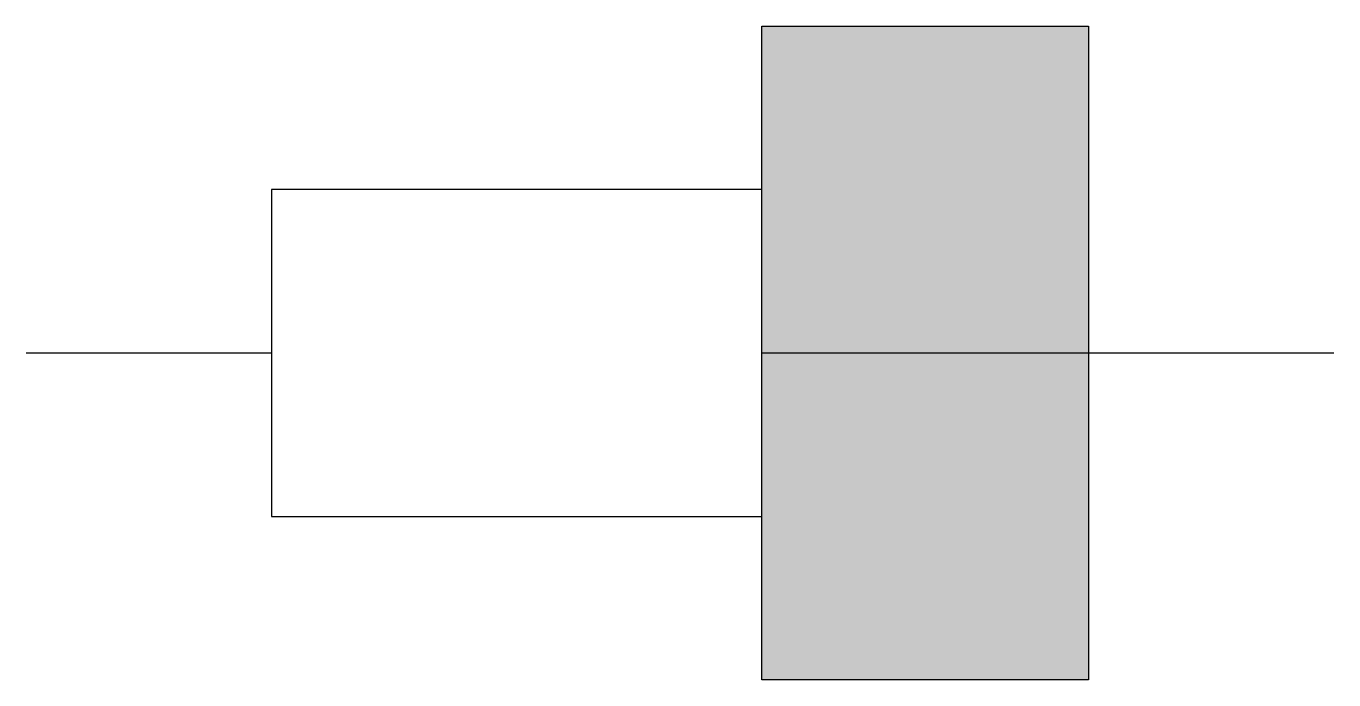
# Model space of a CAD drawing. Extents: x -6.5 to 1.5, y -2 to 2.
import ezdxf

# ---------------------------------------------------------------- set-up
doc = ezdxf.new("R2010")
doc.units = 0

msp = doc.modelspace()

# ---------------------------------------------------------------- hatches: boundary and pattern name
msp.add_hatch(color=256).paths.add_polyline_path([(-2, -2), (0, -2), (0, 2), (-2, 2)])

# ---------------------------------------------------------------- linework, layer by layer
for p, q in [((-2, 1), (-5, 1)), ((-5, 1), (-5, -1)), ((-5, 0), (-6.5, 0)), ((1.5, 0), (-2, 0)), ((-5, -1), (-2, -1))]:
    msp.add_line(p, q)
at = {"flags": 128}
msp.add_lwpolyline([(0, 2), (0, -2), (-2, -2), (-2, 2)], close=True, dxfattribs=at)

doc.saveas('drawing.dxf')
